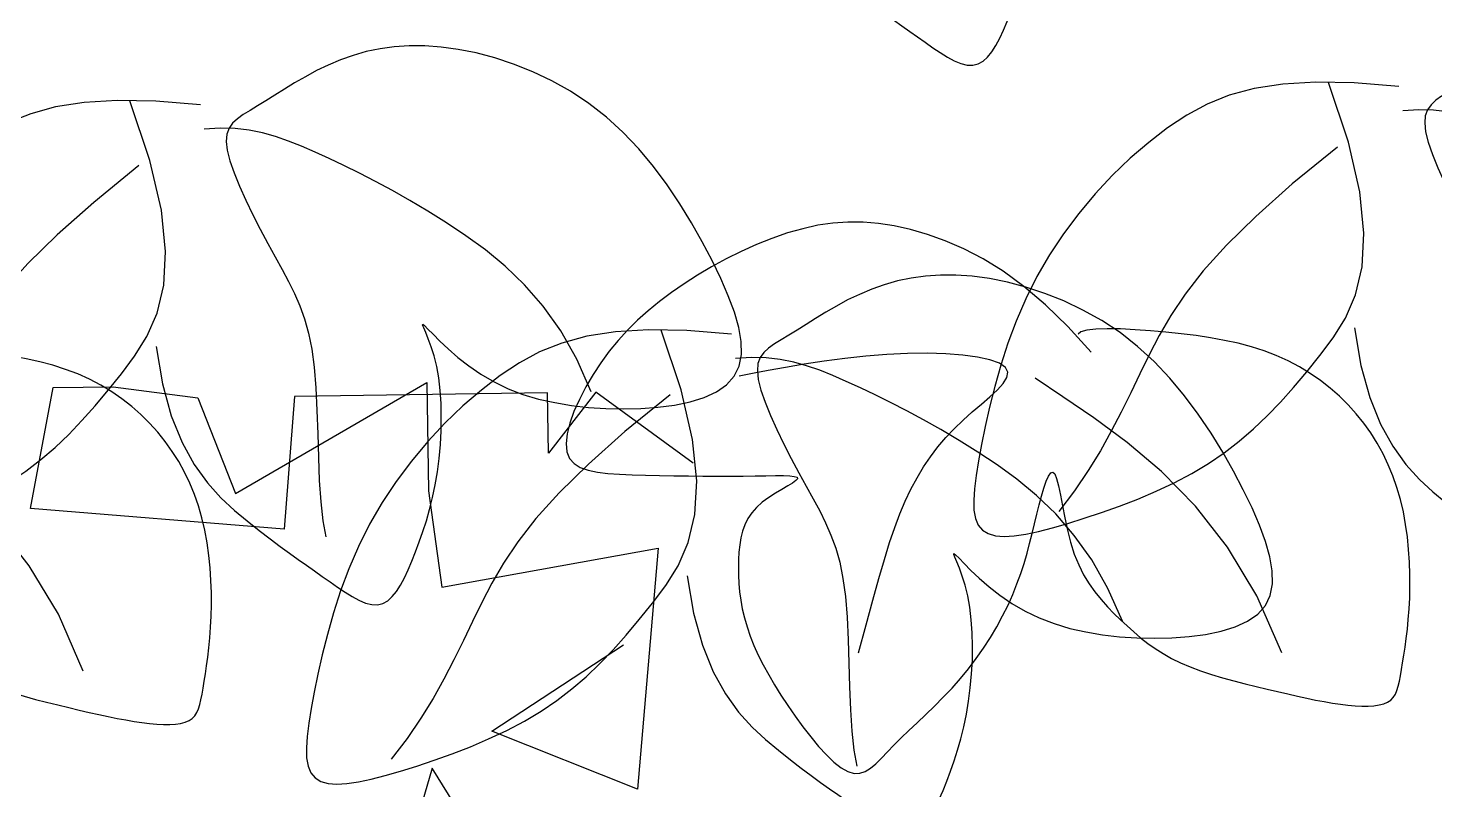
# Model space of a CAD drawing. Extents: x -1568 to -728, y -1287 to -990.
# Drawn here: x -1279.594 to -1277.728, y -1212.275 to -1211.264 of the extents above; entities that cross this region are included whole.
import ezdxf

# ---------------------------------------------------------------- set-up
doc = ezdxf.new("R2010")
doc.units = 0
doc.header["$LTSCALE"] = 5
doc.layers.get('0').update_dxf_attribs({"linetype": 'CONTINUOUS'})
for name, color, linetype in [('fz', 7, 'CONTINUOUS'), ('LH', 94, 'CONTINUOUS'), ('尺寸标注', 2, 'CONTINUOUS')]:
    doc.layers.add(name, color=color, linetype=linetype)

# ---------------------------------------------------------------- blocks, each defined once
blk = doc.blocks.new('茶')
at = {"layer": 'LH'}
for p, q in [((0.6234, 0.511), (0.6116, 0.5075)), ((0.6359, 0.5138), (0.6234, 0.511)), ((0.649, 0.5158), (0.6359, 0.5138)), ((0.6627, 0.5169), (0.649, 0.5158)), ((0.6772, 0.5171), (0.6627, 0.5169)), ((0.6925, 0.5163), (0.6772, 0.5171)), ((0.7086, 0.5144), (0.6925, 0.5163)), ((0.7253, 0.5115), (0.7086, 0.5144)), ((0.7424, 0.5074), (0.7253, 0.5115)), ((0.5895, 0.4983), (0.5791, 0.4929)), ((0.6003, 0.5032), (0.5895, 0.4983)), ((0.6116, 0.5075), (0.6003, 0.5032)), ((0.7598, 0.5021), (0.7424, 0.5074)), ((0.7773, 0.4955), (0.7598, 0.5021)), ((0.5691, 0.4871), (0.5597, 0.4809)), ((0.5791, 0.4929), (0.5691, 0.4871)), ((0.7946, 0.4876), (0.7773, 0.4955)), ((0.8116, 0.4783), (0.7946, 0.4876)), ((0.5507, 0.4747), (0.5422, 0.4685)), ((0.5597, 0.4809), (0.5507, 0.4747)), ((0.8281, 0.4675), (0.8116, 0.4783)), ((0.5342, 0.4625), (0.5267, 0.4568)), ((0.5422, 0.4685), (0.5342, 0.4625)), ((0.8438, 0.4553), (0.8281, 0.4675)), ((-0.5048, 0.4494), (-0.5178, 0.4463)), ((-0.4916, 0.4514), (-0.5048, 0.4494)), ((-0.4782, 0.4525), (-0.4916, 0.4514)), ((-0.4645, 0.4525), (-0.4782, 0.4525)), ((-0.4504, 0.4515), (-0.4645, 0.4525)), ((-0.4357, 0.4494), (-0.4504, 0.4515)), ((-0.4204, 0.4463), (-0.4357, 0.4494)), ((0.4297, 0.4483), (0.3957, 0.4461)), ((0.4693, 0.4484), (0.4297, 0.4483)), ((0.5198, 0.4517), (0.5134, 0.4471)), ((0.5267, 0.4568), (0.5198, 0.4517)), ((0.8588, 0.4418), (0.8438, 0.4553)), ((-0.5441, 0.4373), (-0.5574, 0.4314)), ((-0.5309, 0.4422), (-0.5441, 0.4373)), ((-0.5178, 0.4463), (-0.5309, 0.4422)), ((-0.4043, 0.442), (-0.4204, 0.4463)), ((-0.3874, 0.4363), (-0.4043, 0.442)), ((-0.3697, 0.4289), (-0.3874, 0.4363)), ((0.3418, 0.4359), (0.3203, 0.4281)), ((0.3667, 0.442), (0.3418, 0.4359)), ((0.3957, 0.4461), (0.3667, 0.442)), ((0.4289, 0.3956), (0.4069, 0.4467)), ((0.5029, 0.4389), (0.499, 0.4346)), ((0.5077, 0.4429), (0.5029, 0.4389)), ((0.5134, 0.4471), (0.5077, 0.4429)), ((0.8731, 0.4274), (0.8588, 0.4418)), ((-0.5705, 0.4248), (-0.5835, 0.4176)), ((-0.5574, 0.4314), (-0.5705, 0.4248)), ((-0.3511, 0.4194), (-0.3697, 0.4289)), ((0.3203, 0.4281), (0.3014, 0.4186)), ((0.4885, 0.4292), (0.4745, 0.4272)), ((0.5016, 0.43), (0.4885, 0.4292)), ((0.4962, 0.4299), (0.4947, 0.4245)), ((0.4947, 0.4245), (0.4947, 0.4181)), ((0.499, 0.4346), (0.4962, 0.4299)), ((0.5141, 0.4296), (0.5016, 0.43)), ((0.5261, 0.4283), (0.5141, 0.4296)), ((0.5378, 0.426), (0.5261, 0.4283)), ((0.5496, 0.423), (0.5378, 0.426)), ((0.8865, 0.4121), (0.8731, 0.4274)), ((-0.5835, 0.4176), (-0.5962, 0.4099)), ((-0.3316, 0.4076), (-0.3511, 0.4194)), ((0.3014, 0.4186), (0.2844, 0.4074)), ((0.4947, 0.4181), (0.4962, 0.4104)), ((0.5615, 0.4194), (0.5496, 0.423)), ((0.5739, 0.4152), (0.5615, 0.4194)), ((0.5868, 0.4106), (0.5739, 0.4152)), ((0.8992, 0.3964), (0.8865, 0.4121)), ((-0.6085, 0.4018), (-0.6203, 0.3934)), ((-0.5962, 0.4099), (-0.6085, 0.4018)), ((-0.3113, 0.393), (-0.3316, 0.4076)), ((0.2844, 0.4074), (0.2684, 0.3948)), ((0.4962, 0.4104), (0.4993, 0.4013)), ((0.4993, 0.4013), (0.5039, 0.3909)), ((0.6003, 0.4055), (0.5868, 0.4106)), ((0.6145, 0.3999), (0.6003, 0.4055)), ((0.6293, 0.3938), (0.6145, 0.3999)), ((-0.6203, 0.3934), (-0.6315, 0.3849)), ((-0.2899, 0.3755), (-0.3113, 0.393)), ((0.2684, 0.3948), (0.2529, 0.3807)), ((0.4195, 0.3903), (0.3825, 0.3546)), ((0.4426, 0.3526), (0.4289, 0.3956)), ((0.5039, 0.3909), (0.5096, 0.3796)), ((0.6448, 0.387), (0.6293, 0.3938)), ((0.6608, 0.3796), (0.6448, 0.387)), ((0.9109, 0.3804), (0.8992, 0.3964)), ((-0.642, 0.3762), (-0.6519, 0.3675)), ((-0.6315, 0.3849), (-0.642, 0.3762)), ((-0.2676, 0.3546), (-0.2899, 0.3755)), ((-0.2731, 0.3737), (-0.2783, 0.3718)), ((-0.2652, 0.3752), (-0.2731, 0.3737)), ((-0.2552, 0.3764), (-0.2652, 0.3752)), ((-0.2435, 0.3772), (-0.2552, 0.3764)), ((-0.2305, 0.3776), (-0.2435, 0.3772)), ((-0.2169, 0.3778), (-0.2305, 0.3776)), ((-0.2031, 0.3778), (-0.2169, 0.3778)), ((-0.1896, 0.3775), (-0.2031, 0.3778)), ((-0.1763, 0.3769), (-0.1896, 0.3775)), ((-0.1634, 0.376), (-0.1763, 0.3769)), ((-0.1508, 0.3748), (-0.1634, 0.376)), ((-0.1386, 0.3732), (-0.1508, 0.3748)), ((0.2529, 0.3807), (0.2377, 0.3653)), ((0.5096, 0.3796), (0.5163, 0.3677)), ((0.6776, 0.3714), (0.6608, 0.3796)), ((0.9218, 0.3645), (0.9109, 0.3804)), ((-0.6519, 0.3675), (-0.6612, 0.3585)), ((-0.2783, 0.3718), (-0.2803, 0.3695)), ((-0.1267, 0.371), (-0.1386, 0.3732)), ((-0.1152, 0.3684), (-0.1267, 0.371)), ((-0.1041, 0.3652), (-0.1152, 0.3684)), ((-0.0933, 0.3614), (-0.1041, 0.3652)), ((-0.0829, 0.357), (-0.0933, 0.3614)), ((0.2377, 0.3653), (0.2232, 0.3488)), ((0.5163, 0.3677), (0.5235, 0.3554)), ((0.695, 0.3624), (0.6776, 0.3714)), ((0.713, 0.3526), (0.695, 0.3624)), ((0.9318, 0.3488), (0.9218, 0.3645)), ((-0.6698, 0.3494), (-0.6779, 0.3399)), ((-0.6612, 0.3585), (-0.6698, 0.3494)), ((-0.0729, 0.352), (-0.0829, 0.357)), ((-0.0634, 0.3465), (-0.0729, 0.352)), ((0.2232, 0.3488), (0.2094, 0.3313)), ((0.3825, 0.3546), (0.3527, 0.3232)), ((0.4493, 0.3166), (0.4426, 0.3526)), ((0.5235, 0.3554), (0.5311, 0.3431)), ((0.7314, 0.3415), (0.713, 0.3526)), ((0.9409, 0.3335), (0.9318, 0.3488)), ((-0.6779, 0.3399), (-0.6854, 0.3301)), ((-0.4476, 0.3376), (-0.466, 0.3346)), ((-0.4295, 0.3399), (-0.4476, 0.3376)), ((-0.4121, 0.3415), (-0.4295, 0.3399)), ((-0.3956, 0.3424), (-0.4121, 0.3415)), ((-0.3805, 0.3425), (-0.3956, 0.3424)), ((-0.3673, 0.3418), (-0.3805, 0.3425)), ((-0.3562, 0.3403), (-0.3673, 0.3418)), ((-0.3476, 0.338), (-0.3562, 0.3403)), ((-0.342, 0.3348), (-0.3476, 0.338)), ((-0.0542, 0.3405), (-0.0634, 0.3465)), ((-0.0455, 0.334), (-0.0542, 0.3405)), ((0.5311, 0.3431), (0.5388, 0.3311)), ((0.7499, 0.3286), (0.7314, 0.3415)), ((-0.6854, 0.3301), (-0.6924, 0.3199)), ((-0.5023, 0.3271), (-0.5196, 0.3229)), ((-0.4843, 0.331), (-0.5023, 0.3271)), ((-0.466, 0.3346), (-0.4843, 0.331)), ((-0.3427, 0.3206), (-0.3399, 0.3261)), ((-0.3395, 0.3308), (-0.342, 0.3348)), ((-0.3399, 0.3261), (-0.3395, 0.3308)), ((-0.2893, 0.3131), (-0.3149, 0.3274)), ((-0.0372, 0.3271), (-0.0455, 0.334)), ((-0.0294, 0.3198), (-0.0372, 0.3271)), ((0.2094, 0.3313), (0.1964, 0.3129)), ((0.5388, 0.3311), (0.5463, 0.3198)), ((0.7683, 0.3137), (0.7499, 0.3286)), ((0.9487, 0.3189), (0.9409, 0.3335)), ((-0.6924, 0.3199), (-0.699, 0.3092)), ((-0.551, 0.3147), (-0.5645, 0.3109)), ((-0.5359, 0.3187), (-0.551, 0.3147)), ((-0.5196, 0.3229), (-0.5359, 0.3187)), ((-0.3535, 0.3078), (-0.3474, 0.3145)), ((-0.3474, 0.3145), (-0.3427, 0.3206)), ((-0.2604, 0.2968), (-0.2893, 0.3131)), ((-0.022, 0.312), (-0.0294, 0.3198)), ((-0.0151, 0.3039), (-0.022, 0.312)), ((0.1964, 0.3129), (0.1844, 0.2939)), ((0.3527, 0.3232), (0.3289, 0.2957)), ((0.4502, 0.2866), (0.4493, 0.3166)), ((0.5463, 0.3198), (0.5534, 0.3091)), ((0.7862, 0.2962), (0.7683, 0.3137)), ((0.9552, 0.305), (0.9487, 0.3189)), ((-0.699, 0.3092), (-0.705, 0.2981)), ((-0.5645, 0.3109), (-0.5762, 0.3076)), ((-0.368, 0.2931), (-0.3605, 0.3006)), ((-0.3605, 0.3006), (-0.3535, 0.3078)), ((-0.0087, 0.2954), (-0.0151, 0.3039)), ((0.5534, 0.3091), (0.56, 0.299)), ((0.56, 0.299), (0.5661, 0.289)), ((0.9602, 0.2918), (0.9552, 0.305)), ((-0.7105, 0.2867), (-0.7152, 0.2753)), ((-0.705, 0.2981), (-0.7105, 0.2867)), ((-0.3755, 0.2852), (-0.368, 0.2931)), ((-0.2292, 0.2776), (-0.2604, 0.2968)), ((-0.0028, 0.2865), (-0.0087, 0.2954)), ((0.0026, 0.2772), (-0.0028, 0.2865)), ((0.1844, 0.2939), (0.1736, 0.2742)), ((0.3289, 0.2957), (0.3104, 0.2714)), ((0.4464, 0.2615), (0.4502, 0.2866)), ((0.5661, 0.289), (0.5717, 0.2786)), ((0.8035, 0.2758), (0.7862, 0.2962)), ((0.9633, 0.2794), (0.9602, 0.2918)), ((-0.7152, 0.2753), (-0.7191, 0.2642)), ((-0.3894, 0.2685), (-0.3827, 0.277)), ((-0.3827, 0.277), (-0.3755, 0.2852)), ((-0.1968, 0.2544), (-0.2292, 0.2776)), ((0.0076, 0.2676), (0.0026, 0.2772)), ((0.1736, 0.2742), (0.1641, 0.2541)), ((0.5717, 0.2786), (0.5768, 0.2675)), ((0.8198, 0.2519), (0.8035, 0.2758)), ((0.9645, 0.2681), (0.9633, 0.2794)), ((-0.7191, 0.2642), (-0.7219, 0.2537)), ((-0.3956, 0.2598), (-0.3894, 0.2685)), ((0.012, 0.2577), (0.0076, 0.2676)), ((0.3104, 0.2714), (0.2961, 0.2496)), ((0.4392, 0.2403), (0.4464, 0.2615)), ((0.5768, 0.2675), (0.5814, 0.2552)), ((0.6813, 0.2706), (0.6814, 0.2713)), ((0.6825, 0.2682), (0.6813, 0.2706)), ((0.6814, 0.2713), (0.683, 0.2703)), ((0.6846, 0.2642), (0.6825, 0.2682)), ((0.683, 0.2703), (0.6863, 0.2675)), ((0.6873, 0.2588), (0.6846, 0.2642)), ((0.6863, 0.2675), (0.6912, 0.2632)), ((0.6912, 0.2632), (0.6977, 0.2577)), ((0.9634, 0.2577), (0.9645, 0.2681)), ((-0.7219, 0.2537), (-0.7235, 0.244)), ((-0.4068, 0.2411), (-0.4014, 0.2506)), ((-0.4014, 0.2506), (-0.3956, 0.2598)), ((-0.1643, 0.2264), (-0.1968, 0.2544)), ((0.0159, 0.2474), (0.012, 0.2577)), ((0.1641, 0.2541), (0.156, 0.2338)), ((0.2961, 0.2496), (0.285, 0.2298)), ((0.5814, 0.2552), (0.5854, 0.2413)), ((0.6905, 0.2521), (0.6873, 0.2588)), ((0.6937, 0.2442), (0.6905, 0.2521)), ((0.6977, 0.2577), (0.7056, 0.2514)), ((0.7056, 0.2514), (0.7148, 0.2447)), ((0.8349, 0.2242), (0.8198, 0.2519)), ((0.9598, 0.2484), (0.9634, 0.2577)), ((-0.7235, 0.244), (-0.7237, 0.2354)), ((-0.4118, 0.2311), (-0.4068, 0.2411)), ((-0.2992, 0.2313), (-0.2977, 0.2375)), ((-0.2977, 0.2375), (-0.296, 0.2422)), ((-0.296, 0.2422), (-0.2943, 0.2452)), ((-0.2943, 0.2452), (-0.2925, 0.2461)), ((-0.2925, 0.2461), (-0.2906, 0.2447)), ((-0.2906, 0.2447), (-0.2887, 0.2406)), ((-0.2887, 0.2406), (-0.2865, 0.2343)), ((0.0194, 0.2368), (0.0159, 0.2474)), ((0.0223, 0.2259), (0.0194, 0.2368)), ((0.4298, 0.222), (0.4392, 0.2403)), ((0.5854, 0.2413), (0.5889, 0.2254)), ((0.6968, 0.2352), (0.6937, 0.2442)), ((0.7148, 0.2447), (0.7251, 0.238)), ((0.7251, 0.238), (0.7363, 0.2315)), ((0.9453, 0.2334), (0.9537, 0.2403)), ((0.9537, 0.2403), (0.9598, 0.2484)), ((-0.7237, 0.2354), (-0.7224, 0.2281)), ((-0.7224, 0.2281), (-0.7196, 0.2225)), ((-0.4163, 0.2206), (-0.4118, 0.2311)), ((-0.3022, 0.2161), (-0.3007, 0.2241)), ((-0.3007, 0.2241), (-0.2992, 0.2313)), ((-0.2865, 0.2343), (-0.2842, 0.2263)), ((-0.2842, 0.2263), (-0.2816, 0.2169)), ((-0.1329, 0.1926), (-0.1643, 0.2264)), ((0.0248, 0.2149), (0.0223, 0.2259)), ((0.156, 0.2338), (0.1491, 0.2134)), ((0.285, 0.2298), (0.2763, 0.2113)), ((0.4479, 0.2322), (0.4563, 0.1995)), ((0.5889, 0.2254), (0.5919, 0.2073)), ((0.6994, 0.2252), (0.6968, 0.2352)), ((0.7016, 0.2143), (0.6994, 0.2252)), ((0.7363, 0.2315), (0.7485, 0.2257)), ((0.7485, 0.2257), (0.7614, 0.2208)), ((0.9228, 0.2225), (0.9348, 0.2275)), ((0.9348, 0.2275), (0.9453, 0.2334)), ((-0.7196, 0.2225), (-0.7152, 0.2183)), ((-0.7152, 0.2183), (-0.7094, 0.2154)), ((-0.7094, 0.2154), (-0.7022, 0.2135)), ((-0.7022, 0.2135), (-0.6939, 0.2125)), ((-0.6939, 0.2125), (-0.6846, 0.2122)), ((-0.6846, 0.2122), (-0.6743, 0.2124)), ((-0.6743, 0.2124), (-0.6631, 0.2128)), ((-0.6631, 0.2128), (-0.6513, 0.2134)), ((-0.6513, 0.2134), (-0.6389, 0.2141)), ((-0.6389, 0.2141), (-0.6263, 0.2149)), ((-0.6263, 0.2149), (-0.6135, 0.2158)), ((-0.6135, 0.2158), (-0.6008, 0.2167)), ((-0.6008, 0.2167), (-0.5883, 0.2176)), ((-0.5883, 0.2176), (-0.5764, 0.2186)), ((-0.5764, 0.2186), (-0.5651, 0.2197)), ((-0.5651, 0.2197), (-0.5546, 0.2207)), ((-0.5546, 0.2207), (-0.5452, 0.2217)), ((-0.5452, 0.2217), (-0.5368, 0.2225)), ((-0.5368, 0.2225), (-0.5298, 0.2231)), ((-0.5252, 0.2143), (-0.5301, 0.2108)), ((-0.5298, 0.2231), (-0.5242, 0.2233)), ((-0.5211, 0.2172), (-0.5252, 0.2143)), ((-0.5242, 0.2233), (-0.5201, 0.2232)), ((-0.5183, 0.2196), (-0.5211, 0.2172)), ((-0.5201, 0.2232), (-0.5176, 0.2226)), ((-0.517, 0.2214), (-0.5183, 0.2196)), ((-0.5176, 0.2226), (-0.517, 0.2214)), ((-0.4205, 0.2096), (-0.4163, 0.2206)), ((-0.3035, 0.2077), (-0.3022, 0.2161)), ((-0.2816, 0.2169), (-0.2787, 0.2066)), ((0.0268, 0.2039), (0.0248, 0.2149)), ((0.1491, 0.2134), (0.1435, 0.1932)), ((0.4194, 0.2055), (0.4298, 0.222)), ((0.7034, 0.2029), (0.7016, 0.2143)), ((0.7614, 0.2208), (0.7749, 0.2169)), ((0.7749, 0.2169), (0.789, 0.2139)), ((0.789, 0.2139), (0.8035, 0.2119)), ((0.8035, 0.2119), (0.8184, 0.2106)), ((0.8644, 0.2114), (0.8798, 0.213)), ((0.8798, 0.213), (0.8949, 0.2154)), ((0.8949, 0.2154), (0.9093, 0.2185)), ((0.9093, 0.2185), (0.9228, 0.2225)), ((-0.5411, 0.2027), (-0.5464, 0.198)), ((-0.5355, 0.2069), (-0.5411, 0.2027)), ((-0.5301, 0.2108), (-0.5355, 0.2069)), ((-0.4243, 0.1981), (-0.4205, 0.2096)), ((-0.3049, 0.1991), (-0.3035, 0.2077)), ((-0.2787, 0.2066), (-0.2754, 0.196)), ((0.0285, 0.1929), (0.0268, 0.2039)), ((0.2763, 0.2113), (0.269, 0.1935)), ((0.4089, 0.19), (0.4194, 0.2055)), ((0.4563, 0.1995), (0.4664, 0.1721)), ((0.5919, 0.2073), (0.5945, 0.1875)), ((0.7046, 0.191), (0.7034, 0.2029)), ((0.8184, 0.2106), (0.8336, 0.2101)), ((0.8336, 0.2101), (0.849, 0.2104)), ((0.849, 0.2104), (0.8644, 0.2114)), ((-0.555, 0.188), (-0.558, 0.1826)), ((-0.5511, 0.1931), (-0.555, 0.188)), ((-0.5464, 0.198), (-0.5511, 0.1931)), ((-0.4278, 0.1856), (-0.4243, 0.1981)), ((-0.3077, 0.1815), (-0.3063, 0.1904)), ((-0.3063, 0.1904), (-0.3049, 0.1991)), ((-0.2754, 0.196), (-0.2717, 0.1854)), ((-0.1035, 0.1519), (-0.1329, 0.1926)), ((0.0297, 0.1821), (0.0285, 0.1929)), ((0.1435, 0.1932), (0.1388, 0.1733)), ((0.269, 0.1935), (0.2621, 0.176)), ((0.3986, 0.1753), (0.4089, 0.19)), ((0.5945, 0.1875), (0.5969, 0.1669)), ((0.7055, 0.1788), (0.7046, 0.191)), ((-0.5602, 0.1769), (-0.5617, 0.1711)), ((-0.558, 0.1826), (-0.5602, 0.1769)), ((-0.4312, 0.1719), (-0.4278, 0.1856)), ((-0.3093, 0.1726), (-0.3077, 0.1815)), ((-0.2717, 0.1854), (-0.2676, 0.1753)), ((-0.2676, 0.1753), (-0.2629, 0.1661)), ((0.0307, 0.1715), (0.0297, 0.1821)), ((0.2621, 0.176), (0.2554, 0.1585)), ((0.3881, 0.1614), (0.3986, 0.1753)), ((0.7058, 0.1665), (0.7055, 0.1788)), ((-0.5627, 0.165), (-0.5632, 0.1588)), ((-0.5617, 0.1711), (-0.5627, 0.165)), ((-0.4346, 0.1566), (-0.4312, 0.1719)), ((-0.3133, 0.1542), (-0.3112, 0.1634)), ((-0.3112, 0.1634), (-0.3093, 0.1726)), ((-0.2629, 0.1661), (-0.2579, 0.1578)), ((0.0313, 0.1614), (0.0307, 0.1715)), ((0.1388, 0.1733), (0.1351, 0.154)), ((0.4664, 0.1721), (0.4779, 0.1494)), ((0.5969, 0.1669), (0.5992, 0.1461)), ((0.7057, 0.1542), (0.7058, 0.1665)), ((-0.5632, 0.1588), (-0.5633, 0.1523)), ((-0.5633, 0.1523), (-0.5631, 0.1457)), ((-0.4381, 0.1393), (-0.4346, 0.1566)), ((-0.3159, 0.1448), (-0.3133, 0.1542)), ((-0.2579, 0.1578), (-0.2524, 0.1503)), ((-0.2524, 0.1503), (-0.2466, 0.1434)), ((-0.0774, 0.1035), (-0.1035, 0.1519)), ((0.0316, 0.1516), (0.0313, 0.1614)), ((0.0317, 0.1423), (0.0316, 0.1516)), ((0.1351, 0.154), (0.1321, 0.1356)), ((0.2554, 0.1585), (0.2485, 0.1409)), ((0.3774, 0.1482), (0.3881, 0.1614)), ((0.4779, 0.1494), (0.4903, 0.1308)), ((0.7052, 0.1422), (0.7057, 0.1542)), ((-0.5631, 0.1457), (-0.5627, 0.1389)), ((-0.5627, 0.1389), (-0.5621, 0.1319)), ((-0.4418, 0.1198), (-0.4381, 0.1393)), ((-0.3188, 0.1352), (-0.3159, 0.1448)), ((-0.2466, 0.1434), (-0.2406, 0.1371)), ((-0.2406, 0.1371), (-0.2345, 0.1313)), ((0.0316, 0.1335), (0.0317, 0.1423)), ((0.2485, 0.1409), (0.2411, 0.1232)), ((0.3663, 0.1357), (0.3774, 0.1482)), ((0.5992, 0.1461), (0.6017, 0.1259)), ((0.7042, 0.1306), (0.7052, 0.1422)), ((-0.5621, 0.1319), (-0.5611, 0.1248)), ((-0.5611, 0.1248), (-0.5599, 0.1175)), ((-0.3262, 0.1155), (-0.3222, 0.1254)), ((-0.3222, 0.1254), (-0.3188, 0.1352)), ((-0.2345, 0.1313), (-0.2282, 0.1259)), ((-0.2282, 0.1259), (-0.2219, 0.1207)), ((0.0309, 0.1175), (0.0313, 0.1252)), ((0.0313, 0.1252), (0.0316, 0.1335)), ((0.1321, 0.1356), (0.1297, 0.1182)), ((0.3546, 0.1239), (0.3663, 0.1357)), ((0.4903, 0.1308), (0.5032, 0.1157)), ((0.6017, 0.1259), (0.6044, 0.1072)), ((0.7028, 0.1194), (0.7042, 0.1306)), ((-0.5599, 0.1175), (-0.5582, 0.11)), ((-0.4458, 0.0975), (-0.4418, 0.1198)), ((-0.3305, 0.1056), (-0.3262, 0.1155)), ((-0.2219, 0.1207), (-0.2156, 0.1158)), ((-0.2156, 0.1158), (-0.2093, 0.111)), ((0.0304, 0.1103), (0.0309, 0.1175)), ((0.1297, 0.1182), (0.1278, 0.1021)), ((0.2411, 0.1232), (0.233, 0.1052)), ((0.3291, 0.102), (0.3423, 0.1126)), ((0.3423, 0.1126), (0.3546, 0.1239)), ((0.5032, 0.1157), (0.5162, 0.1035)), ((0.7011, 0.1086), (0.7028, 0.1194)), ((-0.5582, 0.11), (-0.5562, 0.1025)), ((-0.5562, 0.1025), (-0.5537, 0.0948)), ((-0.3354, 0.0957), (-0.3305, 0.1056)), ((-0.2093, 0.111), (-0.2029, 0.1064)), ((-0.2029, 0.1064), (-0.1962, 0.102)), ((-0.1962, 0.102), (-0.1893, 0.0979)), ((0.0294, 0.0975), (0.0299, 0.1036)), ((0.0299, 0.1036), (0.0304, 0.1103)), ((0.1278, 0.1021), (0.1262, 0.0874)), ((0.233, 0.1052), (0.2237, 0.0869)), ((0.3151, 0.092), (0.3291, 0.102)), ((0.5162, 0.1035), (0.529, 0.0934)), ((0.6044, 0.1072), (0.6076, 0.0905)), ((0.6991, 0.0983), (0.7011, 0.1086)), ((-0.5537, 0.0948), (-0.5507, 0.087)), ((-0.4504, 0.0723), (-0.4458, 0.0975)), ((-0.3406, 0.0858), (-0.3354, 0.0957)), ((-0.1893, 0.0979), (-0.182, 0.0941)), ((-0.182, 0.0941), (-0.1742, 0.0905)), ((-0.1742, 0.0905), (-0.1659, 0.0873)), ((-0.1659, 0.0873), (-0.157, 0.0843)), ((0.0284, 0.0871), (0.029, 0.092)), ((0.029, 0.092), (0.0294, 0.0975)), ((0.1262, 0.0874), (0.1252, 0.0742)), ((0.3002, 0.0825), (0.3151, 0.092)), ((0.529, 0.0934), (0.5412, 0.085)), ((0.6076, 0.0905), (0.6115, 0.0768)), ((0.6944, 0.0791), (0.6968, 0.0885)), ((0.6968, 0.0885), (0.6991, 0.0983)), ((-0.5507, 0.087), (-0.5472, 0.0791)), ((-0.5472, 0.0791), (-0.5432, 0.0711)), ((-0.3523, 0.0665), (-0.3463, 0.0761)), ((-0.3463, 0.0761), (-0.3406, 0.0858)), ((-0.157, 0.0843), (-0.1476, 0.0817)), ((-0.1476, 0.0817), (-0.1378, 0.0793)), ((-0.1378, 0.0793), (-0.1278, 0.0772)), ((-0.1278, 0.0772), (-0.1176, 0.0752)), ((-0.1176, 0.0752), (-0.1075, 0.0735)), ((0.0242, 0.0724), (0.0258, 0.0754)), ((0.0258, 0.0754), (0.0269, 0.0788)), ((0.0269, 0.0788), (0.0278, 0.0827)), ((0.0278, 0.0827), (0.0284, 0.0871)), ((0.2237, 0.0869), (0.213, 0.0681)), ((0.2849, 0.0737), (0.3002, 0.0825)), ((0.5412, 0.085), (0.5524, 0.0775)), ((0.5524, 0.0775), (0.5626, 0.0709)), ((0.6919, 0.0701), (0.6944, 0.0791)), ((-0.5432, 0.0711), (-0.5387, 0.063)), ((-0.5387, 0.063), (-0.5336, 0.0548)), ((-0.3588, 0.0572), (-0.3523, 0.0665)), ((-0.1075, 0.0735), (-0.0974, 0.0719)), ((-0.0974, 0.0719), (-0.0876, 0.0704)), ((-0.0876, 0.0704), (-0.0782, 0.069)), ((-0.0782, 0.069), (-0.0691, 0.0677)), ((-0.0691, 0.0677), (-0.0604, 0.0665)), ((-0.0604, 0.0665), (-0.0521, 0.0654)), ((-0.0521, 0.0654), (-0.0441, 0.0644)), ((-0.0441, 0.0644), (-0.0364, 0.0637)), ((-0.0364, 0.0637), (-0.029, 0.063)), ((-0.029, 0.063), (-0.0219, 0.0626)), ((-0.0219, 0.0626), (-0.0152, 0.0623)), ((-0.0152, 0.0623), (-0.0088, 0.0623)), ((-0.0088, 0.0623), (-0.0029, 0.0625)), ((-0.0029, 0.0625), (0.0027, 0.0629)), ((0.0027, 0.0629), (0.0077, 0.0636)), ((0.0077, 0.0636), (0.0122, 0.0647)), ((0.0122, 0.0647), (0.0162, 0.0661)), ((0.0162, 0.0661), (0.0195, 0.0678)), ((0.0195, 0.0678), (0.0221, 0.0699)), ((0.0221, 0.0699), (0.0242, 0.0724)), ((0.1252, 0.0742), (0.1247, 0.0625)), ((0.1247, 0.0625), (0.1249, 0.0523)), ((0.213, 0.0681), (0.2006, 0.0487)), ((0.2538, 0.0578), (0.2694, 0.0654)), ((0.2694, 0.0654), (0.2849, 0.0737)), ((0.5626, 0.0709), (0.572, 0.065)), ((0.572, 0.065), (0.5808, 0.0597)), ((0.6893, 0.0617), (0.6919, 0.0701)), ((-0.5336, 0.0548), (-0.5281, 0.0465)), ((-0.3655, 0.0482), (-0.3588, 0.0572)), ((0.1249, 0.0523), (0.1258, 0.0436)), ((0.2237, 0.0444), (0.2385, 0.0508)), ((0.2385, 0.0508), (0.2538, 0.0578)), ((0.5808, 0.0597), (0.589, 0.0548)), ((0.589, 0.0548), (0.5967, 0.0502)), ((0.5967, 0.0502), (0.6042, 0.0459)), ((0.6839, 0.0464), (0.6866, 0.0537)), ((0.6866, 0.0537), (0.6893, 0.0617)), ((-0.5281, 0.0465), (-0.5222, 0.038)), ((-0.5222, 0.038), (-0.5158, 0.0294)), ((-0.3796, 0.031), (-0.3725, 0.0394)), ((-0.3725, 0.0394), (-0.3655, 0.0482)), ((0.1258, 0.0436), (0.1277, 0.0364)), ((0.1965, 0.0338), (0.2096, 0.0388)), ((0.2096, 0.0388), (0.2237, 0.0444)), ((0.6042, 0.0459), (0.6114, 0.0416)), ((0.6114, 0.0416), (0.6186, 0.0374)), ((0.6186, 0.0374), (0.6257, 0.0332)), ((0.6779, 0.0339), (0.681, 0.0397)), ((0.681, 0.0397), (0.6839, 0.0464)), ((-0.5158, 0.0294), (-0.5089, 0.0207)), ((-0.3867, 0.0229), (-0.3796, 0.031)), ((0.1277, 0.0364), (0.1307, 0.0307)), ((0.1307, 0.0307), (0.1348, 0.0265)), ((0.1348, 0.0265), (0.1401, 0.0239)), ((0.1632, 0.0239), (0.1732, 0.0262)), ((0.1732, 0.0262), (0.1843, 0.0296)), ((0.1843, 0.0296), (0.1965, 0.0338)), ((0.6257, 0.0332), (0.6325, 0.0294)), ((0.6325, 0.0294), (0.6392, 0.026)), ((0.6392, 0.026), (0.6455, 0.0233)), ((0.6668, 0.0222), (0.6709, 0.025)), ((0.6709, 0.025), (0.6746, 0.0289)), ((0.6746, 0.0289), (0.6779, 0.0339)), ((-0.5089, 0.0207), (-0.5017, 0.0119)), ((-0.4004, 0.0076), (-0.3937, 0.0151)), ((-0.3937, 0.0151), (-0.3867, 0.0229)), ((0.1401, 0.0239), (0.1466, 0.0226)), ((0.1466, 0.0226), (0.1543, 0.0226)), ((0.1543, 0.0226), (0.1632, 0.0239)), ((0.6455, 0.0233), (0.6515, 0.0213)), ((0.6515, 0.0213), (0.6571, 0.0204)), ((0.6571, 0.0204), (0.6622, 0.0207)), ((0.6622, 0.0207), (0.6668, 0.0222)), ((-0.5017, 0.0119), (-0.4942, 0.0031)), ((-0.4942, 0.0031), (-0.4865, -0.0052)), ((-0.4125, -0.0064), (-0.4067, 0.0005)), ((-0.4067, 0.0005), (-0.4004, 0.0076)), ((-0.4865, -0.0052), (-0.4788, -0.013)), ((-0.4178, -0.0128), (-0.4125, -0.0064)), ((0.1265, -0.012), (0.1152, -0.0163)), ((0.1384, -0.0085), (0.1265, -0.012)), ((0.1508, -0.0057), (0.1384, -0.0085)), ((0.1639, -0.0037), (0.1508, -0.0057)), ((0.1776, -0.0026), (0.1639, -0.0037)), ((0.1921, -0.0024), (0.1776, -0.0026)), ((0.2074, -0.0032), (0.1921, -0.0024)), ((0.2235, -0.005), (0.2074, -0.0032)), ((0.2402, -0.008), (0.2235, -0.005)), ((0.2573, -0.0121), (0.2402, -0.008)), ((0.2747, -0.0174), (0.2573, -0.0121)), ((-0.4788, -0.013), (-0.4713, -0.0199)), ((-0.4713, -0.0199), (-0.4641, -0.0258)), ((-0.4314, -0.0284), (-0.4271, -0.0241)), ((-0.4271, -0.0241), (-0.4226, -0.0188)), ((-0.4226, -0.0188), (-0.4178, -0.0128)), ((0.1044, -0.0212), (0.094, -0.0266)), ((0.1152, -0.0163), (0.1044, -0.0212)), ((0.2922, -0.024), (0.2747, -0.0174)), ((0.3095, -0.0319), (0.2922, -0.024)), ((-0.4641, -0.0258), (-0.4573, -0.0302)), ((-0.4573, -0.0302), (-0.4511, -0.0331)), ((-0.4511, -0.0331), (-0.4455, -0.0342)), ((-0.4455, -0.0342), (-0.4405, -0.0337)), ((-0.4405, -0.0337), (-0.4359, -0.0317)), ((-0.4359, -0.0317), (-0.4314, -0.0284)), ((0.0841, -0.0324), (0.0746, -0.0386)), ((0.094, -0.0266), (0.0841, -0.0324)), ((0.3265, -0.0412), (0.3095, -0.0319)), ((0.0656, -0.0448), (0.0571, -0.051)), ((0.0746, -0.0386), (0.0656, -0.0448)), ((0.343, -0.052), (0.3265, -0.0412)), ((0.0491, -0.057), (0.0416, -0.0627)), ((0.0571, -0.051), (0.0491, -0.057)), ((0.3587, -0.0642), (0.343, -0.052)), ((-0.0894, -0.0734), (-0.1184, -0.0775)), ((-0.0554, -0.0712), (-0.0894, -0.0734)), ((-0.0562, -0.1239), (-0.0782, -0.0728)), ((-0.0158, -0.0711), (-0.0554, -0.0712)), ((0.0283, -0.0724), (0.0226, -0.0766)), ((0.0347, -0.0678), (0.0283, -0.0724)), ((0.0416, -0.0627), (0.0347, -0.0678)), ((0.3738, -0.0777), (0.3587, -0.0642)), ((-0.1433, -0.0836), (-0.1648, -0.0914)), ((-0.1184, -0.0775), (-0.1433, -0.0836)), ((0.0139, -0.0849), (0.0111, -0.0896)), ((0.0178, -0.0806), (0.0139, -0.0849)), ((0.0226, -0.0766), (0.0178, -0.0806)), ((0.388, -0.0921), (0.3738, -0.0777)), ((-0.1648, -0.0914), (-0.1836, -0.1009)), ((0.0034, -0.0903), (-0.0106, -0.0923)), ((0.0165, -0.0895), (0.0034, -0.0903)), ((0.0111, -0.0896), (0.0096, -0.095)), ((0.0096, -0.095), (0.0096, -0.1014)), ((0.029, -0.0899), (0.0165, -0.0895)), ((0.041, -0.0912), (0.029, -0.0899)), ((0.0527, -0.0935), (0.041, -0.0912)), ((0.0645, -0.0965), (0.0527, -0.0935)), ((0.0764, -0.1001), (0.0645, -0.0965)), ((0.4015, -0.1074), (0.388, -0.0921)), ((-0.1836, -0.1009), (-0.2007, -0.1121)), ((0.0096, -0.1014), (0.0111, -0.1091)), ((0.0111, -0.1091), (0.0142, -0.1182)), ((0.0888, -0.1043), (0.0764, -0.1001)), ((0.1017, -0.1089), (0.0888, -0.1043)), ((0.1152, -0.114), (0.1017, -0.1089)), ((0.4141, -0.1231), (0.4015, -0.1074)), ((-0.2007, -0.1121), (-0.2167, -0.1247)), ((-0.0425, -0.1669), (-0.0562, -0.1239)), ((0.0142, -0.1182), (0.0188, -0.1286)), ((0.1294, -0.1196), (0.1152, -0.114)), ((0.1442, -0.1257), (0.1294, -0.1196)), ((0.4259, -0.1391), (0.4141, -0.1231)), ((-0.2167, -0.1247), (-0.2322, -0.1388)), ((-0.0656, -0.1292), (-0.1026, -0.1649)), ((0.0188, -0.1286), (0.0245, -0.1399)), ((0.1597, -0.1325), (0.1442, -0.1257)), ((0.1758, -0.1399), (0.1597, -0.1325)), ((-0.2322, -0.1388), (-0.2474, -0.1542)), ((0.0245, -0.1399), (0.0312, -0.1518)), ((0.1925, -0.1481), (0.1758, -0.1399)), ((0.2099, -0.1571), (0.1925, -0.1481)), ((0.4367, -0.155), (0.4259, -0.1391)), ((-0.2474, -0.1542), (-0.2619, -0.1707)), ((0.0312, -0.1518), (0.0384, -0.1641)), ((0.2279, -0.1669), (0.2099, -0.1571)), ((0.4467, -0.1707), (0.4367, -0.155)), ((-0.2619, -0.1707), (-0.2757, -0.1882)), ((-0.1026, -0.1649), (-0.1324, -0.1963)), ((-0.0358, -0.2029), (-0.0425, -0.1669)), ((0.0384, -0.1641), (0.046, -0.1764)), ((0.2463, -0.178), (0.2279, -0.1669)), ((0.4558, -0.186), (0.4467, -0.1707)), ((0.046, -0.1764), (0.0537, -0.1884)), ((0.2648, -0.1909), (0.2463, -0.178)), ((0.4636, -0.2006), (0.4558, -0.186)), ((-0.2757, -0.1882), (-0.2887, -0.2066)), ((-0.1324, -0.1963), (-0.1562, -0.2238)), ((0.0537, -0.1884), (0.0612, -0.1997)), ((0.2832, -0.2058), (0.2648, -0.1909)), ((-0.2887, -0.2066), (-0.3007, -0.2256)), ((-0.0349, -0.2329), (-0.0358, -0.2029)), ((0.0612, -0.1997), (0.0683, -0.2103)), ((0.0683, -0.2103), (0.0749, -0.2205)), ((0.3011, -0.2233), (0.2832, -0.2058)), ((0.4702, -0.2145), (0.4636, -0.2006)), ((-0.1562, -0.2238), (-0.1747, -0.2481)), ((0.0749, -0.2205), (0.081, -0.2305)), ((0.3184, -0.2437), (0.3011, -0.2233)), ((0.4751, -0.2277), (0.4702, -0.2145)), ((-0.3007, -0.2256), (-0.3115, -0.2453)), ((-0.0387, -0.258), (-0.0349, -0.2329)), ((0.081, -0.2305), (0.0866, -0.2409)), ((0.4782, -0.2401), (0.4751, -0.2277)), ((-0.3115, -0.2453), (-0.321, -0.2654)), ((-0.1747, -0.2481), (-0.189, -0.2699)), ((0.0866, -0.2409), (0.0917, -0.252)), ((0.1962, -0.2489), (0.1963, -0.2482)), ((0.1963, -0.2482), (0.1979, -0.2492)), ((0.3347, -0.2676), (0.3184, -0.2437)), ((0.4794, -0.2514), (0.4782, -0.2401)), ((-0.0459, -0.2792), (-0.0387, -0.258)), ((0.0917, -0.252), (0.0963, -0.2643)), ((0.1974, -0.2513), (0.1962, -0.2489)), ((0.1995, -0.2553), (0.1974, -0.2513)), ((0.1979, -0.2492), (0.2012, -0.252)), ((0.2022, -0.2607), (0.1995, -0.2553)), ((0.2012, -0.252), (0.2062, -0.2563)), ((0.2054, -0.2674), (0.2022, -0.2607)), ((0.2062, -0.2563), (0.2127, -0.2618)), ((0.4783, -0.2618), (0.4794, -0.2514)), ((-0.321, -0.2654), (-0.3291, -0.2857)), ((-0.189, -0.2699), (-0.2001, -0.2897)), ((0.0963, -0.2643), (0.1003, -0.2782)), ((0.2086, -0.2753), (0.2054, -0.2674)), ((0.2127, -0.2618), (0.2205, -0.2681)), ((0.2205, -0.2681), (0.2297, -0.2748)), ((0.3498, -0.2953), (0.3347, -0.2676)), ((0.4686, -0.2792), (0.4747, -0.2711)), ((0.4747, -0.2711), (0.4783, -0.2618)), ((-0.3291, -0.2857), (-0.336, -0.3061)), ((-0.0553, -0.2975), (-0.0459, -0.2792)), ((0.1003, -0.2782), (0.1038, -0.2941)), ((0.2117, -0.2843), (0.2086, -0.2753)), ((0.2143, -0.2943), (0.2117, -0.2843)), ((0.2297, -0.2748), (0.24, -0.2815)), ((0.24, -0.2815), (0.2513, -0.288)), ((0.4498, -0.292), (0.4602, -0.2861)), ((0.4602, -0.2861), (0.4686, -0.2792)), ((-0.2001, -0.2897), (-0.2088, -0.3082)), ((-0.0657, -0.314), (-0.0553, -0.2975)), ((-0.0372, -0.2873), (-0.0288, -0.32)), ((0.1038, -0.2941), (0.1068, -0.3122)), ((0.2165, -0.3052), (0.2143, -0.2943)), ((0.2513, -0.288), (0.2634, -0.2938)), ((0.2634, -0.2938), (0.2763, -0.2987)), ((0.4242, -0.301), (0.4377, -0.297)), ((0.4377, -0.297), (0.4498, -0.292)), ((-0.336, -0.3061), (-0.3416, -0.3263)), ((-0.2088, -0.3082), (-0.2161, -0.326)), ((0.2183, -0.3166), (0.2165, -0.3052)), ((0.2763, -0.2987), (0.2898, -0.3026)), ((0.2898, -0.3026), (0.3039, -0.3056)), ((0.3039, -0.3056), (0.3184, -0.3076)), ((0.3184, -0.3076), (0.3333, -0.3089)), ((0.3333, -0.3089), (0.3485, -0.3094)), ((0.3485, -0.3094), (0.3639, -0.3091)), ((0.3639, -0.3091), (0.3793, -0.3081)), ((0.3793, -0.3081), (0.3947, -0.3065)), ((0.3947, -0.3065), (0.4098, -0.3041)), ((0.4098, -0.3041), (0.4242, -0.301)), ((-0.0761, -0.3295), (-0.0657, -0.314)), ((-0.0288, -0.32), (-0.0187, -0.3474)), ((0.1068, -0.3122), (0.1094, -0.332)), ((0.2195, -0.3285), (0.2183, -0.3166)), ((-0.3416, -0.3263), (-0.3463, -0.3462)), ((-0.2161, -0.326), (-0.223, -0.3435)), ((-0.0865, -0.3442), (-0.0761, -0.3295)), ((0.1094, -0.332), (0.1118, -0.3526)), ((0.2204, -0.3407), (0.2195, -0.3285)), ((-0.3463, -0.3462), (-0.35, -0.3655)), ((-0.223, -0.3435), (-0.2297, -0.361)), ((-0.097, -0.3581), (-0.0865, -0.3442)), ((-0.0187, -0.3474), (-0.0072, -0.3701)), ((0.2207, -0.353), (0.2204, -0.3407)), ((-0.1077, -0.3713), (-0.097, -0.3581)), ((0.1118, -0.3526), (0.1142, -0.3734)), ((0.2206, -0.3653), (0.2207, -0.353)), ((-0.35, -0.3655), (-0.353, -0.3839)), ((-0.2297, -0.361), (-0.2366, -0.3786)), ((-0.1188, -0.3838), (-0.1077, -0.3713)), ((-0.0072, -0.3701), (0.0052, -0.3887)), ((0.2201, -0.3773), (0.2206, -0.3653)), ((-0.353, -0.3839), (-0.3554, -0.4013)), ((-0.2366, -0.3786), (-0.244, -0.3963)), ((-0.1305, -0.3956), (-0.1188, -0.3838)), ((0.1142, -0.3734), (0.1166, -0.3936)), ((0.2191, -0.3889), (0.2201, -0.3773)), ((-0.244, -0.3963), (-0.2521, -0.4143)), ((-0.1428, -0.4069), (-0.1305, -0.3956)), ((0.0052, -0.3887), (0.0181, -0.4038)), ((0.1166, -0.3936), (0.1194, -0.4123)), ((0.2177, -0.4001), (0.2191, -0.3889)), ((-0.3554, -0.4013), (-0.3573, -0.4174)), ((-0.156, -0.4175), (-0.1428, -0.4069)), ((0.0181, -0.4038), (0.0312, -0.416)), ((0.216, -0.4109), (0.2177, -0.4001)), ((-0.3573, -0.4174), (-0.3588, -0.4321)), ((-0.2521, -0.4143), (-0.2614, -0.4326)), ((-0.17, -0.4275), (-0.156, -0.4175)), ((0.0312, -0.416), (0.044, -0.4261)), ((0.1194, -0.4123), (0.1226, -0.429)), ((0.2117, -0.431), (0.214, -0.4212)), ((0.214, -0.4212), (0.216, -0.4109)), ((-0.3588, -0.4321), (-0.3599, -0.4453)), ((-0.2614, -0.4326), (-0.2721, -0.4514)), ((-0.1848, -0.437), (-0.17, -0.4275)), ((0.044, -0.4261), (0.0561, -0.4345)), ((0.0561, -0.4345), (0.0673, -0.442)), ((0.1226, -0.429), (0.1264, -0.4427)), ((0.2093, -0.4404), (0.2117, -0.431)), ((-0.3599, -0.4453), (-0.3604, -0.457)), ((-0.2157, -0.4541), (-0.2001, -0.4458)), ((-0.2001, -0.4458), (-0.1848, -0.437)), ((0.0673, -0.442), (0.0775, -0.4486)), ((0.2068, -0.4494), (0.2093, -0.4404)), ((-0.3604, -0.457), (-0.3602, -0.4672)), ((-0.2721, -0.4514), (-0.2844, -0.4708)), ((-0.2312, -0.4617), (-0.2157, -0.4541)), ((0.0775, -0.4486), (0.0869, -0.4545)), ((0.0869, -0.4545), (0.0957, -0.4598)), ((0.0957, -0.4598), (0.1039, -0.4647)), ((0.2015, -0.4658), (0.2042, -0.4578)), ((0.2042, -0.4578), (0.2068, -0.4494)), ((-0.3602, -0.4672), (-0.3593, -0.4759)), ((-0.2614, -0.475), (-0.2466, -0.4687)), ((-0.2466, -0.4687), (-0.2312, -0.4617)), ((0.1039, -0.4647), (0.1116, -0.4692)), ((0.1116, -0.4692), (0.1191, -0.4736)), ((0.1988, -0.4731), (0.2015, -0.4658)), ((-0.3593, -0.4759), (-0.3573, -0.4831)), ((-0.3573, -0.4831), (-0.3544, -0.4888)), ((-0.2886, -0.4857), (-0.2755, -0.4807)), ((-0.2755, -0.4807), (-0.2614, -0.475)), ((0.1191, -0.4736), (0.1263, -0.4779)), ((0.1263, -0.4779), (0.1335, -0.4821)), ((0.1335, -0.4821), (0.1406, -0.4863)), ((0.1928, -0.4856), (0.1959, -0.4798)), ((0.1959, -0.4798), (0.1988, -0.4731)), ((-0.3544, -0.4888), (-0.3503, -0.493)), ((-0.3503, -0.493), (-0.345, -0.4956)), ((-0.345, -0.4956), (-0.3385, -0.4969)), ((-0.3385, -0.4969), (-0.3307, -0.4969)), ((-0.3307, -0.4969), (-0.3219, -0.4956)), ((-0.3219, -0.4956), (-0.3118, -0.4933)), ((-0.3118, -0.4933), (-0.3008, -0.4899)), ((-0.3008, -0.4899), (-0.2886, -0.4857)), ((0.1406, -0.4863), (0.1475, -0.4901)), ((0.1475, -0.4901), (0.1541, -0.4935)), ((0.1541, -0.4935), (0.1604, -0.4962)), ((0.1604, -0.4962), (0.1664, -0.4982)), ((0.1771, -0.4988), (0.1817, -0.4973)), ((0.1817, -0.4973), (0.1858, -0.4945)), ((0.1858, -0.4945), (0.1895, -0.4906)), ((0.1895, -0.4906), (0.1928, -0.4856)), ((0.1664, -0.4982), (0.172, -0.4991)), ((0.172, -0.4991), (0.1771, -0.4988))]:
    blk.add_line(p, q, dxfattribs=at)
blk = doc.blocks.new('茶1')
at = {"layer": '尺寸标注'}
for p in [(-0.0841, 0.0324), (-0.0841, -0.6502)]:
    blk.add_blockref('茶', p, dxfattribs=at)
blk = doc.blocks.new('LIM43')
at = {"color": 98}
for p, q in [((942284.7649, 2579500.7787), (942284.7629, 2579500.6348)), ((942285.019, 2579500.6313), (942284.7649, 2579500.7787)), ((942284.4114, 2579500.6716), (942284.5407, 2579500.7657)), ((942284.5407, 2579500.7657), (942284.6036, 2579500.6849)), ((942284.6036, 2579500.6849), (942284.6047, 2579500.7649)), ((942284.6047, 2579500.7649), (942284.9407, 2579500.7603)), ((942284.9407, 2579500.7603), (942284.9543, 2579500.5842)), ((942285.0687, 2579500.7585), (942285.019, 2579500.6313)), ((942285.1809, 2579500.773), (942285.0687, 2579500.7585)), ((942285.2609, 2579500.7719), (942285.1809, 2579500.773)), ((942285.2907, 2579500.6116), (942285.2609, 2579500.7719)), ((942284.7629, 2579500.6348), (942284.7452, 2579500.5071)), ((942284.9543, 2579500.5842), (942285.2907, 2579500.6116)), ((942284.7452, 2579500.5071), (942284.4578, 2579500.559)), ((942284.4578, 2579500.559), (942284.4855, 2579500.2389)), ((942284.6786, 2579500.3162), (942284.5041, 2579500.4305)), ((942284.4855, 2579500.2389), (942284.6786, 2579500.3162)), ((942284.6597, 2579500.1086), (942284.7579, 2579500.2671)), ((942284.7579, 2579500.2671), (942284.8191, 2579500.0584))]:
    blk.add_line(p, q, dxfattribs=at)

msp = doc.modelspace()

# ---------------------------------------------------------------- block references
at = {"layer": 'fz', "xscale": -1}
msp.add_blockref('LIM43', (941005.69976, -2580712.51346), dxfattribs=at)
at = {"layer": '尺寸标注', "xscale": 1.499999999980944, "yscale": 1.5, "zscale": 1.5, "rotation": 355.2300754296729}
for p in [(-1277.62112, -1211.29642), (-1279.21138, -1211.32087)]:
    msp.add_blockref('茶1', p, dxfattribs=at)

doc.saveas('drawing.dxf')
